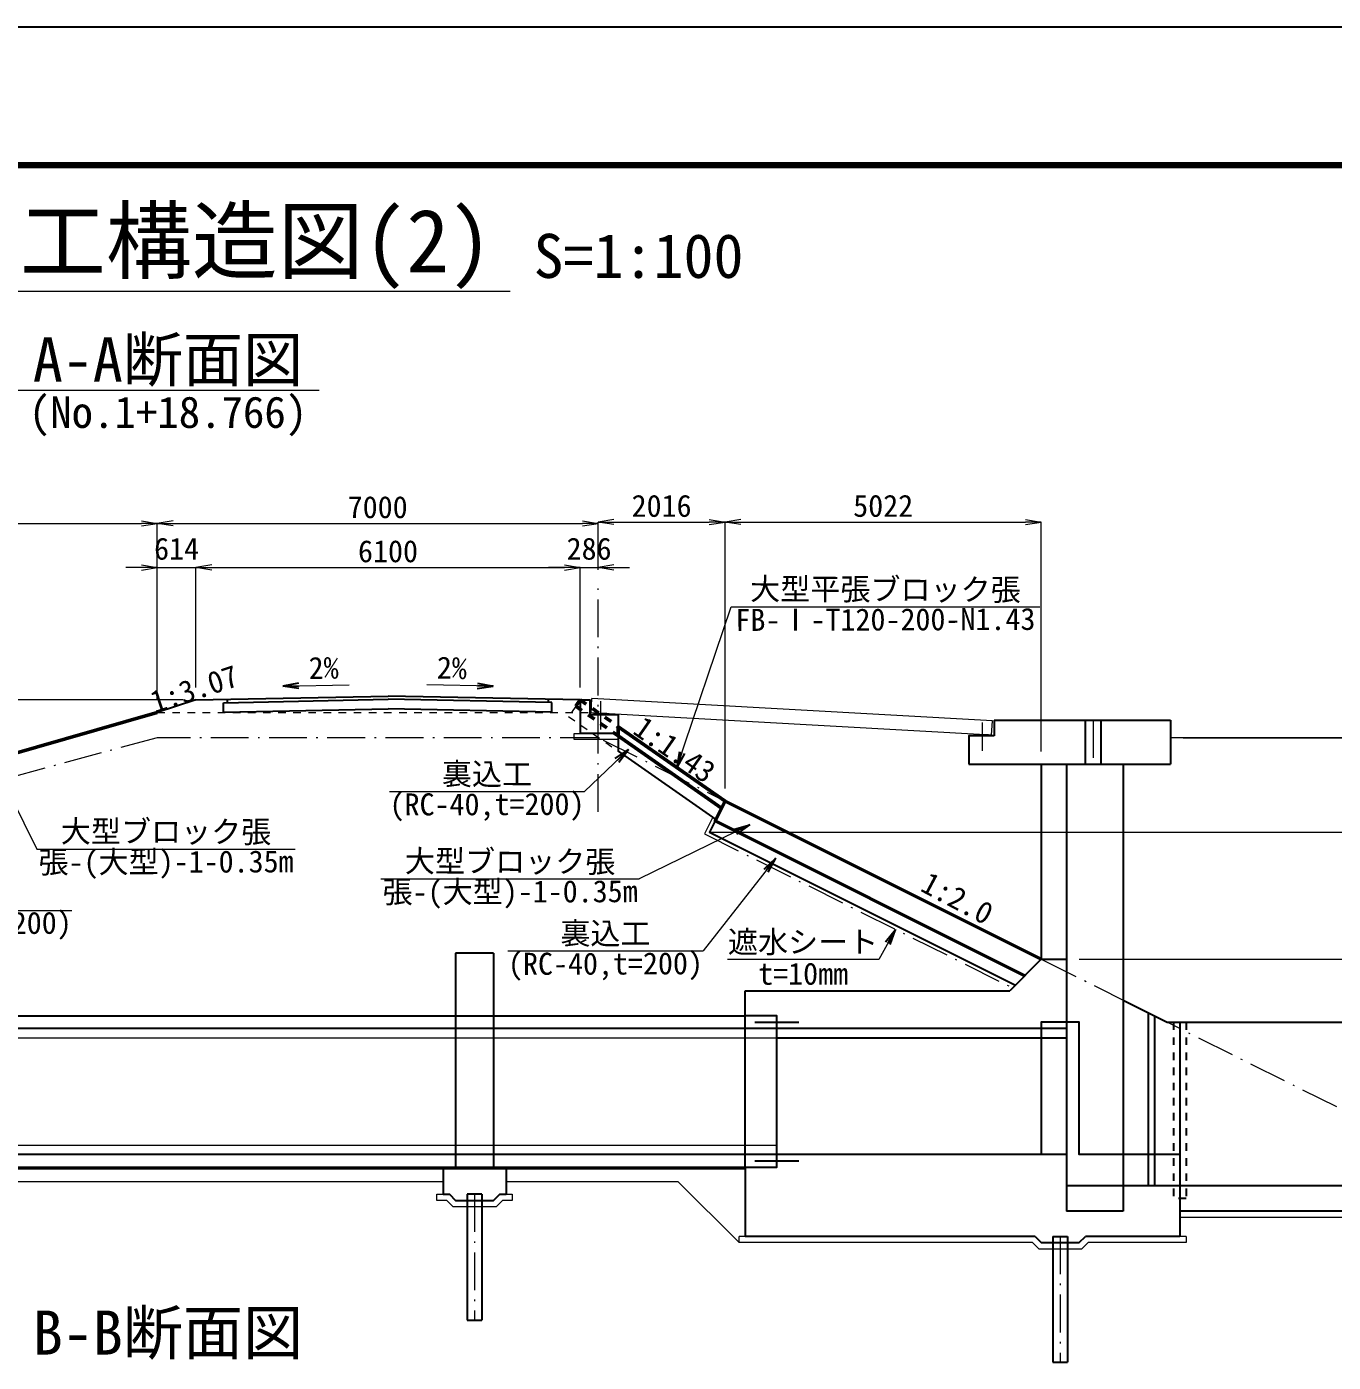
# Model space of a CAD drawing. Header units: millimetres. Extents: x 691041 to 859017, y -32657 to 158873.
# Drawn here: x 754909 to 775656, y 5531 to 26743 of the extents above; entities that cross this region are included whole.
import ezdxf
from ezdxf.enums import TextEntityAlignment as Align

# ---------------------------------------------------------------- set-up
doc = ezdxf.new("R2010")
doc.units = ezdxf.units.MM
doc.header["$LTSCALE"] = 100
doc.header["$PDSIZE"] = 300
doc.linetypes.add('SXF_一点短鎖線', pattern=[9.25, 6, -1.5, 0.25, -1.5])
doc.linetypes.add('SXF_跳び破線', pattern=[12, 6, -6])
doc.layers.get('Defpoints').update_dxf_attribs({"color": 153})
for name, color, linetype, lineweight in [('D-BMK', 2, 'SXF_一点短鎖線', 13), ('D-BYP-STR1', 2, 'Continuous', 13), ('D-BYP-STR2', 6, 'Continuous', 25), ('D-BYP-STR4', 6, 'Continuous', 25), ('D-BYP-STR6', 2, 'SXF_一点短鎖線', 13), ('D-BYP-STR7', 2, 'Continuous', 13), ('D-STR', 1, 'Continuous', 50), ('D-STR-DIM', 7, 'Continuous', 13), ('D-STR-HTXT', 7, 'Continuous', 13), ('D-STR-TXT', 7, 'Continuous', 13), ('D-TTL', 2, 'Continuous', 140), ('D-TTL-LINE', 7, 'Continuous', 13), ('D-TTL-TXT', 7, 'Continuous', 13)]:
    doc.layers.add(name, color=color, linetype=linetype, lineweight=lineweight)
doc.styles.add('MS ゴシック', font='MS Gothic.ttf')
doc.styles.add('ＭＳ ゴシック', font='MS Gothic.ttf')
doc.dimstyles.new('DIM-100-F', dxfattribs={"dimscale": 100, "dimtxt": 3.5, "dimasz": 2.5, "dimexe": 0, "dimexo": 2, "dimgap": 0.8, "dimtad": 1, "dimdec": 0, "dimzin": 0, "dimdsep": 46, "dimtxsty": 'MS ゴシック', "dimblk": 'OPEN', "dimcen": 0.1, "dimclrd": 256, "dimclre": 256, "dimclrt": 256, "dimaunit": 1, "dimadec": 4, "dimazin": 0, "dimtfac": 1, "dimtdec": 0, "dimtmove": 2, "dimatfit": 3, "dimldrblk": 'OPEN', "dimfxl": 1, "dimtolj": 1, "dimtzin": 0, "dimlwd": -1, "dimlwe": -1, "dimarcsym": 2})

# ---------------------------------------------------------------- blocks, each defined once
blk = doc.blocks.new('_Open')
at = {"color": 0, "linetype": 'ByBlock', "lineweight": -2}
for p, q in [((-1, 0.167), (0, 0)), ((-1, -0.167), (0, 0)), ((0, 0), (-1, 0))]:
    blk.add_line(p, q, dxfattribs=at)
blk = doc.blocks.new('*D167')
at = {"layer": 'D-STR-DIM', "ltscale": 0.2, "transparency": 16777216}
for p, q in [((756982, 16250), (756982, 18855)), ((757232, 18855), (763732, 18855)), ((763982, 18117), (763982, 18855))]:
    blk.add_line(p, q, dxfattribs=at)
at = {"layer": 'Defpoints', "color": 0, "ltscale": 0.2, "transparency": 16777216}
for p in [(763982, 18855), (763982, 17917), (756982, 16050)]:
    blk.add_point(p, dxfattribs=at)
at = {"layer": 'D-STR-DIM', "ltscale": 0.2, "transparency": 16777216, "xscale": 250, "yscale": 250, "zscale": 250, "rotation": 180}
blk.add_blockref('_Open', (756982, 18855), dxfattribs=at)
at = {"layer": 'D-STR-DIM', "ltscale": 0.2, "transparency": 16777216, "xscale": 250, "yscale": 250, "zscale": 250}
blk.add_blockref('_Open', (763982, 18855), dxfattribs=at)
at = {"layer": 'D-STR-DIM', "ltscale": 0.2, "transparency": 16777216, "insert": (760482, 19110), "char_height": 350, "attachment_point": 5, "style": 'MS ゴシック'}
blk.add_mtext('\\A1;7000', dxfattribs=at)
blk = doc.blocks.new('*D25')
at = {"layer": 'D-STR-DIM', "ltscale": 0.2, "transparency": 16777216}
for p, q in [((763982, 18117), (763982, 18876)), ((764232, 18876), (765748, 18876)), ((765998, 14642), (765998, 18876))]:
    blk.add_line(p, q, dxfattribs=at)
at = {"layer": 'Defpoints', "color": 0, "ltscale": 0.2, "transparency": 16777216}
for p in [(765998, 18876), (763982, 17917), (765998, 14442)]:
    blk.add_point(p, dxfattribs=at)
at = {"layer": 'D-STR-DIM', "ltscale": 0.2, "transparency": 16777216, "xscale": 250, "yscale": 250, "zscale": 250, "rotation": 180}
blk.add_blockref('_Open', (763982, 18876), dxfattribs=at)
at = {"layer": 'D-STR-DIM', "ltscale": 0.2, "transparency": 16777216, "xscale": 250, "yscale": 250, "zscale": 250}
blk.add_blockref('_Open', (765998, 18876), dxfattribs=at)
at = {"layer": 'D-STR-DIM', "ltscale": 0.2, "transparency": 16777216, "insert": (764990, 19131), "char_height": 350, "attachment_point": 5, "style": 'MS ゴシック'}
blk.add_mtext('\\A1;2016', dxfattribs=at)
blk = doc.blocks.new('*D26')
at = {"layer": 'D-STR-DIM', "ltscale": 0.2, "transparency": 16777216}
for p, q in [((765998, 14642), (765998, 18876)), ((766248, 18876), (770770, 18876)), ((771020, 15231), (771020, 18876))]:
    blk.add_line(p, q, dxfattribs=at)
at = {"layer": 'Defpoints', "color": 0, "ltscale": 0.2, "transparency": 16777216}
for p in [(771020, 18876), (771020, 15031), (765998, 14442)]:
    blk.add_point(p, dxfattribs=at)
at = {"layer": 'D-STR-DIM', "ltscale": 0.2, "transparency": 16777216, "xscale": 250, "yscale": 250, "zscale": 250, "rotation": 180}
blk.add_blockref('_Open', (765998, 18876), dxfattribs=at)
at = {"layer": 'D-STR-DIM', "ltscale": 0.2, "transparency": 16777216, "xscale": 250, "yscale": 250, "zscale": 250}
blk.add_blockref('_Open', (771020, 18876), dxfattribs=at)
at = {"layer": 'D-STR-DIM', "ltscale": 0.2, "transparency": 16777216, "insert": (768509, 19131), "char_height": 350, "attachment_point": 5, "style": 'MS ゴシック'}
blk.add_mtext('\\A1;5022', dxfattribs=at)
blk = doc.blocks.new('*D17')
at = {"layer": 'D-STR-DIM', "ltscale": 1500, "transparency": 16777216}
for p, q in [((756732, 18155), (756482, 18155)), ((756982, 16250), (756982, 18155)), ((756982, 18155), (757596, 18155)), ((757596, 16250), (757596, 18155)), ((757846, 18155), (758096, 18155))]:
    blk.add_line(p, q, dxfattribs=at)
at = {"layer": 'Defpoints', "color": 0, "ltscale": 1500, "transparency": 16777216}
for p in [(757596, 18155), (756982, 16050), (757596, 16050)]:
    blk.add_point(p, dxfattribs=at)
at = {"layer": 'D-STR-DIM', "ltscale": 1500, "transparency": 16777216, "xscale": 250, "yscale": 250, "zscale": 250}
blk.add_blockref('_Open', (756982, 18155), dxfattribs=at)
at = {"layer": 'D-STR-DIM', "ltscale": 1500, "transparency": 16777216, "xscale": 250, "yscale": 250, "zscale": 250, "rotation": 180}
blk.add_blockref('_Open', (757596, 18155), dxfattribs=at)
at = {"layer": 'D-STR-DIM', "ltscale": 1500, "transparency": 16777216, "insert": (757289, 18450), "char_height": 350, "attachment_point": 5, "style": 'MS ゴシック'}
blk.add_mtext('\\A1;614', dxfattribs=at)
blk = doc.blocks.new('*D18')
at = {"layer": 'D-STR-DIM', "ltscale": 1500, "transparency": 16777216}
for p, q in [((763446, 18155), (763196, 18155)), ((763696, 16250), (763696, 18155)), ((763696, 18155), (763982, 18155)), ((763982, 18117), (763982, 18155)), ((764232, 18155), (764482, 18155))]:
    blk.add_line(p, q, dxfattribs=at)
at = {"layer": 'Defpoints', "color": 0, "ltscale": 1500, "transparency": 16777216}
for p in [(763982, 18155), (763982, 17917), (763696, 16050)]:
    blk.add_point(p, dxfattribs=at)
at = {"layer": 'D-STR-DIM', "ltscale": 1500, "transparency": 16777216, "xscale": 250, "yscale": 250, "zscale": 250}
blk.add_blockref('_Open', (763696, 18155), dxfattribs=at)
at = {"layer": 'D-STR-DIM', "ltscale": 1500, "transparency": 16777216, "xscale": 250, "yscale": 250, "zscale": 250, "rotation": 180}
blk.add_blockref('_Open', (763982, 18155), dxfattribs=at)
at = {"layer": 'D-STR-DIM', "ltscale": 1500, "transparency": 16777216, "insert": (763839, 18450), "char_height": 350, "attachment_point": 5, "style": 'MS ゴシック'}
blk.add_mtext('\\A1;286', dxfattribs=at)
blk = doc.blocks.new('*D19')
at = {"layer": 'D-STR-DIM', "ltscale": 1500, "transparency": 16777216}
for p, q in [((757596, 16250), (757596, 18155)), ((757846, 18155), (763446, 18155)), ((763696, 16250), (763696, 18155))]:
    blk.add_line(p, q, dxfattribs=at)
at = {"layer": 'Defpoints', "color": 0, "ltscale": 1500, "transparency": 16777216}
for p in [(763696, 18155), (757596, 16050), (763696, 16050)]:
    blk.add_point(p, dxfattribs=at)
at = {"layer": 'D-STR-DIM', "ltscale": 1500, "transparency": 16777216, "xscale": 250, "yscale": 250, "zscale": 250, "rotation": 180}
blk.add_blockref('_Open', (757596, 18155), dxfattribs=at)
at = {"layer": 'D-STR-DIM', "ltscale": 1500, "transparency": 16777216, "xscale": 250, "yscale": 250, "zscale": 250}
blk.add_blockref('_Open', (763696, 18155), dxfattribs=at)
at = {"layer": 'D-STR-DIM', "ltscale": 1500, "transparency": 16777216, "insert": (760646, 18410), "char_height": 350, "attachment_point": 5, "style": 'MS ゴシック'}
blk.add_mtext('\\A1;6100', dxfattribs=at)
blk = doc.blocks.new('*D27')
at = {"layer": 'D-STR-DIM', "ltscale": 0.2, "transparency": 16777216}
for p, q in [((743220, 12131), (743220, 18855)), ((743470, 18855), (756732, 18855)), ((756982, 16050), (756982, 18855))]:
    blk.add_line(p, q, dxfattribs=at)
at = {"layer": 'Defpoints', "color": 0, "ltscale": 0.2, "transparency": 16777216}
for p in [(756982, 18855), (756982, 15850), (743220, 11931)]:
    blk.add_point(p, dxfattribs=at)
at = {"layer": 'D-STR-DIM', "ltscale": 0.2, "transparency": 16777216, "xscale": 250, "yscale": 250, "zscale": 250, "rotation": 180}
blk.add_blockref('_Open', (743220, 18855), dxfattribs=at)
at = {"layer": 'D-STR-DIM', "ltscale": 0.2, "transparency": 16777216, "xscale": 250, "yscale": 250, "zscale": 250}
blk.add_blockref('_Open', (756982, 18855), dxfattribs=at)
at = {"layer": 'D-STR-DIM', "ltscale": 0.2, "transparency": 16777216, "insert": (750101, 19110), "char_height": 350, "attachment_point": 5, "style": 'MS ゴシック'}
blk.add_mtext('\\A1;13762', dxfattribs=at)
blk = doc.blocks.new('*D38')
at = {"layer": 'D-STR-DIM', "transparency": 16777216}
for p, q in [((757396, 16050), (725649, 16050)), ((725649, 14881), (725649, 15800)), ((735868, 14631), (725649, 14631))]:
    blk.add_line(p, q, dxfattribs=at)
at = {"layer": 'Defpoints', "color": 0, "transparency": 16777216}
for p in [(725649, 16050), (757596, 16050), (736068, 14631)]:
    blk.add_point(p, dxfattribs=at)
at = {"layer": 'D-STR-DIM', "transparency": 16777216, "xscale": 250, "yscale": 250, "zscale": 250}
for p, rotation in [((725649, 16050), 90), ((725649, 14631), 270)]:
    blk.add_blockref('_Open', p, dxfattribs=dict(at, rotation=rotation))
at = {"layer": 'D-STR-DIM', "transparency": 16777216, "insert": (725394, 15340), "char_height": 350, "attachment_point": 5, "rotation": 90, "style": 'MS ゴシック'}
blk.add_mtext('\\A1;1419', dxfattribs=at)
blk = doc.blocks.new('*D39')
at = {"layer": 'D-STR-DIM', "ltscale": 0.2, "transparency": 16777216}
for p, q in [((773270, 15450), (781095, 15450)), ((781095, 15200), (781095, 14200)), ((779222, 13950), (781095, 13950))]:
    blk.add_line(p, q, dxfattribs=at)
at = {"layer": 'Defpoints', "color": 0, "ltscale": 0.2, "transparency": 16777216}
for p in [(773070, 15450), (779022, 13950), (781095, 13950)]:
    blk.add_point(p, dxfattribs=at)
at = {"layer": 'D-STR-DIM', "ltscale": 0.2, "transparency": 16777216, "xscale": 250, "yscale": 250, "zscale": 250}
for p, rotation in [((781095, 15450), 90), ((781095, 13950), 270)]:
    blk.add_blockref('_Open', p, dxfattribs=dict(at, rotation=rotation))
at = {"layer": 'D-STR-DIM', "ltscale": 0.2, "transparency": 16777216, "insert": (780840, 14700), "char_height": 350, "attachment_point": 5, "rotation": 90, "style": 'MS ゴシック'}
blk.add_mtext('\\A1;1500', dxfattribs=at)
blk = doc.blocks.new('*D41')
at = {"layer": 'D-STR-DIM', "transparency": 16777216}
for p, q in [((779222, 13950), (780395, 13950)), ((780395, 13700), (780395, 12181)), ((771620, 11931), (780395, 11931))]:
    blk.add_line(p, q, dxfattribs=at)
at = {"layer": 'Defpoints', "color": 0, "transparency": 16777216}
for p in [(779022, 13950), (771420, 11931), (780395, 11931)]:
    blk.add_point(p, dxfattribs=at)
at = {"layer": 'D-STR-DIM', "transparency": 16777216, "xscale": 250, "yscale": 250, "zscale": 250}
for p, rotation in [((780395, 13950), 90), ((780395, 11931), 270)]:
    blk.add_blockref('_Open', p, dxfattribs=dict(at, rotation=rotation))
at = {"layer": 'D-STR-DIM', "transparency": 16777216, "insert": (780140, 12940), "char_height": 350, "attachment_point": 5, "rotation": 90, "style": 'MS ゴシック'}
blk.add_mtext('\\A1;2019', dxfattribs=at)
blk = doc.blocks.new('*D42')
at = {"layer": 'D-STR-DIM', "transparency": 16777216}
for p, q in [((771620, 11931), (780395, 11931)), ((780395, 11681), (780395, 8581)), ((779220, 8331), (780395, 8331))]:
    blk.add_line(p, q, dxfattribs=at)
at = {"layer": 'Defpoints', "color": 0, "transparency": 16777216}
for p in [(771420, 11931), (779020, 8331), (780395, 8331)]:
    blk.add_point(p, dxfattribs=at)
at = {"layer": 'D-STR-DIM', "transparency": 16777216, "xscale": 250, "yscale": 250, "zscale": 250}
for p, rotation in [((780395, 11931), 90), ((780395, 8331), 270)]:
    blk.add_blockref('_Open', p, dxfattribs=dict(at, rotation=rotation))
at = {"layer": 'D-STR-DIM', "transparency": 16777216, "insert": (780140, 10131), "char_height": 350, "attachment_point": 5, "rotation": 90, "style": 'MS ゴシック'}
blk.add_mtext('\\A1;3600', dxfattribs=at)

msp = doc.modelspace()

# ---------------------------------------------------------------- linework, layer by layer
at = {"layer": 'D-BMK', "linetype": 'SXF_一点短鎖線'}
for p, q in [((763982.2, 14272.7), (763982.2, 17916.9)), ((771845.2, 15730.7), (771845.2, 15030.7)), ((762019.9, 8200.7), (762019.9, 6200.7)), ((771320.2, 7530.7), (771320.2, 5530.7))]:
    msp.add_line(p, q, dxfattribs=at)
at = {"layer": 'D-BYP-STR1', "linetype": 'Continuous', "lineweight": 25}
for p, q in [((758032.1, 16006.9), (760645.8, 16060.7)), ((758032.1, 15856.9), (758032.1, 16006.9)), ((758032.1, 15856.9), (760645.8, 15910.7)), ((758095.8, 16008.1), (758095.8, 16059.7)), ((763245.8, 16008.7), (760645.8, 16060.7)), ((763245.8, 15858.7), (760645.8, 15910.7)), ((763195.8, 16009.7), (763195.8, 16059.7)), ((763245.8, 15858.7), (763245.8, 16008.7))]:
    msp.add_line(p, q, dxfattribs=at)
at = {"layer": 'D-BYP-STR1'}
for p, q in [((763870.4, 15848.1), (763883, 16072.8)), ((770243, 15717), (763883, 16072.8)), ((770230.5, 15492.4), (763870.4, 15848.1)), ((770230.5, 15492.4), (770243, 15717))]:
    msp.add_line(p, q, dxfattribs=at)
at = {"layer": 'D-BYP-STR1', "ltscale": 1500}
for p, q in [((764020.2, 16029.7), (764020.2, 15579.7)), ((770080.7, 15690.7), (770080.7, 15240.7))]:
    msp.add_line(p, q, dxfattribs=at)
at = {"layer": 'D-BYP-STR1', "linetype": 'SXF_跳び破線', "ltscale": 0.2}
msp.add_line((756982.2, 15849.7), (763982.2, 15849.7), dxfattribs=at)
at = {"layer": 'D-BYP-STR1', "color": 2}
for p, q in [((766819.9, 10680.7), (743720.2, 10680.7)), ((743720.2, 8980.7), (766819.9, 8980.7))]:
    msp.add_line(p, q, dxfattribs=at)
at = {"layer": 'D-BYP-STR1', "ltscale": 1500}
for points in [[(763920.2, 15839.7), (764120.2, 15839.7), (764120.2, 15819.7), (763920.2, 15819.7), (763920.2, 15839.7)], [(769980.7, 15500.7), (770180.7, 15500.7), (770180.7, 15480.7), (769980.7, 15480.7), (769980.7, 15500.7)]]:
    msp.add_lwpolyline(points, dxfattribs=at)
at = {"layer": 'D-BYP-STR1', "linetype": 'SXF_一点短鎖線'}
msp.add_lwpolyline([(765806, 14191.2), (765671.8, 13922.9), (770582.7, 11467.4)], dxfattribs=at)
at = {"layer": 'D-BYP-STR2', "linetype": 'Continuous'}
for p, q in [((757595.8, 16049.7), (756982.2, 15849.7)), ((757595.8, 16049.7), (760645.8, 16110.7)), ((763695.8, 16049.7), (760645.8, 16110.7)), ((763695.8, 16049.7), (763700.2, 16049.7))]:
    msp.add_line(p, q, dxfattribs=at)
at = {"layer": 'D-BYP-STR4'}
for p, q in [((770270.2, 15730.7), (773070.2, 15730.7)), ((770270.2, 15730.7), (770270.2, 15480.7)), ((771720.2, 15030.7), (771720.2, 15730.7)), ((771970.2, 15030.7), (771970.2, 15730.7)), ((773070.2, 15730.7), (773070.2, 15030.7)), ((769870.2, 15030.7), (773070.2, 15030.7)), ((771020.2, 15030.7), (771020.2, 11930.7)), ((771420.2, 15030.7), (771420.2, 7930.7)), ((772320.2, 15030.7), (772320.2, 7930.7)), ((761719.9, 12030.7), (761719.9, 11030.7)), ((762319.9, 12030.7), (761719.9, 12030.7)), ((762319.9, 12030.7), (762319.9, 11030.7)), ((771020.2, 11930.7), (770520.2, 11430.7)), ((771020.2, 11930.7), (771420.2, 11930.7)), ((766319.9, 11030.7), (766319.9, 11430.7)), ((766319.9, 11430.7), (770520.2, 11430.7)), ((766319.9, 11230.7), (766319.9, 11330.7)), ((772320.2, 11280.7), (772320.2, 7930.7)), ((772320.2, 11280.7), (773020.2, 10930.7)), ((744220.2, 11030.7), (766319.9, 11030.7)), ((761719.9, 11030.7), (761719.9, 8600.7)), ((762319.9, 11030.7), (762319.9, 8600.7)), ((766319.9, 8630.7), (766319.9, 11030.7)), ((772720.2, 8330.7), (772720.2, 11080.7)), ((772820.2, 8330.7), (772820.2, 11030.7)), ((766819.9, 10830.7), (743720.2, 10830.7)), ((771420.2, 10830.7), (766819.9, 10830.7)), ((773020.2, 10930.7), (779020.2, 10930.7)), ((773220.2, 10930.7), (773220.2, 7530.7)), ((766819.9, 8830.7), (743720.2, 8830.7)), ((771420.2, 8830.7), (766819.9, 8830.7)), ((744220.2, 8630.7), (766319.9, 8630.7)), ((761519.9, 8600.7), (761519.9, 8200.7)), ((762519.9, 8600.7), (761519.9, 8600.7)), ((762519.9, 8600.7), (762519.9, 8200.7)), ((766319.9, 8630.7), (766319.9, 7530.7)), ((779020.2, 8330.7), (772320.2, 8330.7)), ((761904.9, 8200.7), (761904.9, 6200.7)), ((762134.9, 8200.7), (761904.9, 8200.7)), ((762134.9, 8200.7), (762134.9, 6200.7)), ((772320.2, 7930.7), (771420.2, 7930.7)), ((778320.2, 7930.7), (773220.2, 7930.7)), ((770920.2, 7530.7), (766319.9, 7530.7)), ((770920.2, 7530.7), (771020.2, 7430.7)), ((771020.2, 7430.7), (771620.2, 7430.7)), ((771205.2, 7530.7), (771205.2, 5530.7)), ((771205.2, 7530.7), (771435.2, 7530.7)), ((771435.2, 7530.7), (771435.2, 5530.7)), ((771620.2, 7430.7), (771720.2, 7530.7)), ((773220.2, 7530.7), (771720.2, 7530.7)), ((761904.9, 6200.7), (762134.9, 6200.7)), ((771205.2, 5530.7), (771435.2, 5530.7))]:
    msp.add_line(p, q, dxfattribs=at)
at = {"layer": 'D-BYP-STR4', "color": 2}
for p, q in [((766469.9, 10930.7), (767169.9, 10930.7)), ((766469.9, 8730.7), (767169.9, 8730.7))]:
    msp.add_line(p, q, dxfattribs=at)
at = {"layer": 'D-BYP-STR4', "linetype": 'SXF_跳び破線', "ltscale": 0.2}
for p, q in [((773120.2, 10930.7), (773120.2, 8130.7)), ((773320.2, 10930.7), (773320.2, 8130.7)), ((773320.2, 8130.7, -323860), (773120.2, 8130.7, -323860))]:
    msp.add_line(p, q, dxfattribs=at)
at = {"layer": 'D-BYP-STR4', "color": 6}
msp.add_line((771420.2, 10680.7), (766819.9, 10680.7), dxfattribs=at)
at = {"layer": 'D-BYP-STR4', "color": 6, "ltscale": 1500}
msp.add_line((772320.2, 8330.7), (771420.2, 8330.7), dxfattribs=at)
at = {"layer": 'D-BYP-STR4', "ltscale": 0.01}
msp.add_lwpolyline([(763850.2, 15819.7), (764300.2, 15819.7), (764300.2, 15519.7), (763700.2, 15519.7), (763700.2, 16049.7), (763850.2, 16049.7)], close=True, dxfattribs=at)
at = {"layer": 'D-BYP-STR4'}
for points in [[(770270.2, 15480.7), (769870.2, 15480.7), (769870.2, 15030.7)], [(766319.9, 8630.7), (766819.9, 8630.7), (766819.9, 11030.7), (766319.9, 11030.7)], [(766319.9, 8630.7), (766819.9, 8630.7), (766819.9, 11030.7), (766319.9, 11030.7)], [(773220.2, 8830.7), (771620.2, 8830.7), (771620.2, 10930.7), (771020.2, 10930.7), (771020.2, 8830.7)], [(761519.9, 8200.7), (761619.9, 8200.7), (761719.9, 8100.7), (762319.9, 8100.7), (762419.9, 8200.7), (762519.9, 8200.7)]]:
    msp.add_lwpolyline(points, dxfattribs=at)
at = {"layer": 'D-BYP-STR6', "linetype": 'SXF_一点短鎖線'}
msp.add_lwpolyline([(779020.2, 7930.7), (771222.2, 11829.7), (763982.2, 15449.7), (756982.2, 15449.7), (731011.9, 8430.7)], dxfattribs=at)
at = {"layer": 'D-BYP-STR7'}
for p, q in [((744220.2, 8600.7), (766319.9, 8600.7)), ((744590.2, 8400.7), (761519.9, 8400.7)), ((762519.9, 8400.7), (765249.9, 8400.7)), ((765249.9, 8400.7), (766219.9, 7430.7)), ((778278.8, 7830.7), (773220.2, 7830.7)), ((766319.9, 7530.7), (766219.9, 7530.7)), ((766219.9, 7430.7), (766219.9, 7530.7)), ((770878.8, 7430.7), (766219.9, 7430.7)), ((770878.8, 7430.7), (770978.8, 7330.7)), ((771661.6, 7330.7), (771761.6, 7430.7)), ((773320.2, 7430.7), (771761.6, 7430.7)), ((773320.2, 7530.7), (773220.2, 7530.7)), ((773320.2, 7530.7), (773320.2, 7430.7)), ((770978.8, 7330.7), (771661.6, 7330.7))]:
    msp.add_line(p, q, dxfattribs=at)
at = {"layer": 'D-BYP-STR7', "linetype": 'SXF_跳び破線', "ltscale": 0.2}
msp.add_lwpolyline([(763627.1, 15951.3), (763512.6, 15787.4), (764300.2, 15237.3)], dxfattribs=at)
at = {"layer": 'D-BYP-STR7', "ltscale": 0.01}
msp.add_lwpolyline([(764300.2, 15519.7), (764300.2, 15519.7), (764300.2, 15419.7), (763600.2, 15419.7), (763600.2, 15519.7), (763700.2, 15519.7)], dxfattribs=at)
at = {"layer": 'D-BYP-STR7', "linetype": 'Continuous', "lineweight": 25}
for points in [[(764300.2, 15481.3), (764300.2, 15237.3), (765853.7, 14152.4)], [(765841.8, 14128.6), (765752.3, 13949.7), (770609.6, 11521.1)]]:
    msp.add_lwpolyline(points, dxfattribs=at)
at = {"layer": 'D-BYP-STR7'}
msp.add_lwpolyline([(762519.9, 8200.7), (762619.9, 8200.7), (762619.9, 8100.7), (762461.3, 8100.7), (762361.3, 8000.7), (761678.5, 8000.7), (761578.5, 8100.7), (761419.9, 8100.7), (761419.9, 8200.7), (761519.9, 8200.7)], dxfattribs=at)
at = {"layer": 'D-STR', "linetype": 'SXF_跳び破線', "ltscale": 0.2}
msp.add_line((763695.8, 16049.7), (764295.8, 15630.7), dxfattribs=at)
at = {"layer": 'D-STR', "ltscale": 0.2}
msp.add_line((756982.2, 15849.7), (754566.6, 15159.6), dxfattribs=at)
at = {"layer": 'D-STR', "ltscale": 1500}
for p, q in [((764295.8, 15630.7), (765998.3, 14441.7)), ((765998.3, 14441.7), (771020.2, 11930.7))]:
    msp.add_line(p, q, dxfattribs=at)
at = {"layer": 'D-STR', "linetype": 'SXF_跳び破線', "ltscale": 0.2}
msp.add_lwpolyline([(763695.8, 16049.7), (763627.1, 15951.3), (764300.2, 15481.3)], dxfattribs=at)
at = {"layer": 'D-STR', "ltscale": 1500}
msp.add_lwpolyline([(764300.2, 15627.6), (764300.2, 15481.3), (765944.1, 14333.2)], dxfattribs=at)
at = {"layer": 'D-STR', "ltscale": 0.2}
msp.add_lwpolyline([(765998.3, 14441.7), (765841.8, 14128.6), (770758.6, 11670.2)], dxfattribs=at)
at = {"layer": 'D-STR-HTXT'}
for p, q in [((766093.9, 17528.9), (770993.8, 17528.9)), ((760667.4, 14594.7), (763767.4, 14594.7)), ((765752.3, 13949.7), (789621.1, 13949.7)), ((755070.4, 13680.3), (759170.3, 13680.3)), ((760534, 13206.9), (764633.9, 13206.9)), ((752525.6, 12706.4), (755625.6, 12706.4)), ((762547.9, 12063.3), (765647.9, 12063.3)), ((768437.7, 11927.4, -354000), (766037.7, 11927.4, -354000))]:
    msp.add_line(p, q, dxfattribs=at)
at = {"layer": 'D-STR-HTXT', "linetype": 'Continuous'}
msp.add_line((789621.1, 15449.7), (773070.2, 15449.7), dxfattribs=at)
at = {"layer": 'D-TTL'}
msp.add_line((717185.7, 24543), (797185.7, 24543), dxfattribs=at)
at = {"layer": 'D-TTL-LINE'}
for p, q in [((751852.4, 22543), (762585.7, 22543)), ((754752.4, 20971.2), (759552.4, 20971.2))]:
    msp.add_line(p, q, dxfattribs=at)
at = {"layer": 'Defpoints', "color": 1}
msp.add_line((715135.7, 26743), (799235.7, 26743), dxfattribs=at)

# ---------------------------------------------------------------- texts
at = {"layer": 'D-STR-TXT'}
for s, rotation, style, p in [('大型平張ブロック張', 359.80039, 'MS ゴシック', (768543.9, 17528.9)), ('FB-Ⅰ-T120-200-N1.43', 0.19961, 'MS ゴシック', (768545.5, 17049.1)), ('2%%%', 1.14576, 'ＭＳ ゴシック', (759629.9, 16281.4)), ('2%%%', 358.85424, 'ＭＳ ゴシック', (761654.6, 16281.5)), ('裏込工', 359.80039, 'MS ゴシック', (762217.4, 14594.7)), ('(RC-40,t=200)', 0.19961, 'MS ゴシック', (762219.1, 14114.9)), ('大型ブロック張', 359.80039, 'MS ゴシック', (757120.4, 13680.3)), ('張-(大型)-1-0.35m', 0.19961, 'MS ゴシック', (757122, 13200.5)), ('大型ブロック張', 359.80039, 'MS ゴシック', (762583.9, 13206.9)), ('張-(大型)-1-0.35m', 0.19961, 'MS ゴシック', (762585.6, 12727.1)), ('(RC-40,t=200)', 0.19961, 'MS ゴシック', (754077.2, 12226.6)), ('裏込工', 359.80039, 'MS ゴシック', (764097.9, 12063.3)), ('(RC-40,t=200)', 0.19961, 'MS ゴシック', (764099.6, 11583.5))]:
    msp.add_text(s, height=350, rotation=rotation, dxfattribs=dict(at, style=style)).set_placement(p, align=Align.BOTTOM_CENTER)
at = {"layer": 'D-STR-TXT', "style": 'ＭＳ ゴシック'}
for s, rotation, p in [('1:3.07', 18.05222, (756942.9, 15839.5)), ('1:1.43', 325.06938, (764513.3, 15528.6)), ('1:2.0', 332, (769079.7, 13026.8))]:
    msp.add_text(s, height=350, rotation=rotation, dxfattribs=at).set_placement(p)
at = {"layer": 'D-STR-TXT', "style": 'MS ゴシック'}
msp.add_text('遮水シート', height=350, dxfattribs=at).set_placement((767237.7, 11927.4, -354000), align=Align.BOTTOM_CENTER)
msp.add_text('t=10mm', height=350, dxfattribs=at).set_placement((767237.7, 11877.4, -354000), align=Align.TOP_CENTER)
at = {"layer": 'D-TTL-TXT', "style": 'MS ゴシック'}
for s, height, p in [('護岸工構造図(2)', 1000, (757185.7, 22543)), ('S=1:100', 700, (764623.8, 22543))]:
    msp.add_text(s, height=height, dxfattribs=at).set_placement(p, align=Align.BOTTOM_CENTER)
for s, height, p in [('A-A断面図', 700, (757152.4, 21807.3)), ('(No.1+18.766)', 500, (757152.4, 20871.2)), ('B-B断面図', 700, (757152.4, 6353))]:
    msp.add_text(s, height=height, dxfattribs=at).set_placement(p, align=Align.TOP_CENTER)

# ---------------------------------------------------------------- dimensions: what is measured, and where the dimension line sits
at = {"layer": 'D-STR-DIM', "ltscale": 0.2}
for base, p1, p2, angle, picture, middle in [((756982.2, 18855.4), (743220.2, 11930.7), (756982.2, 15849.7), 180, '*D27', (750101.2, 19110.4)), ((781094.8, 13949.7), (773070.2, 15449.7), (779021.8, 13949.7), 90, '*D39', (780839.8, 14699.7))]:
    dim = msp.add_linear_dim(base=base, p1=p1, p2=p2, angle=angle, dimstyle='DIM-100-F', dxfattribs=at)
    dim.commit()
    dim.dimension.update_dxf_attribs({"geometry": picture, "text_midpoint": middle})
for base, p1, p2, picture, middle in [((763982.2, 18855.4), (756982.2, 16049.7), (763982.2, 17916.9), '*D167', (760482.2, 19110.4)), ((765998.3, 18876.2), (763982.2, 17916.9), (765998.3, 14441.7), '*D25', (764990.2, 19131.2)), ((771020.2, 18876.2), (765998.3, 14441.7), (771020.2, 15030.7), '*D26', (768509.2, 19131.2))]:
    dim = msp.add_linear_dim(base=base, p1=p1, p2=p2, dimstyle='DIM-100-F', dxfattribs=at)
    dim.commit()
    dim.dimension.update_dxf_attribs({"geometry": picture, "text_midpoint": middle})
at = {"layer": 'D-STR-DIM', "ltscale": 1500}
for base, p1, p2, picture, middle in [((757595.8, 18155.4), (756982.2, 16049.7), (757595.8, 16049.7), '*D17', (757289, 18450.4)), ((763982.2, 18155.4), (763695.8, 16049.7), (763982.2, 17916.9), '*D18', (763839, 18450.4)), ((763695.8, 18155.4), (757595.8, 16049.7), (763695.8, 16049.7), '*D19', (760645.8, 18410.4))]:
    dim = msp.add_linear_dim(base=base, p1=p1, p2=p2, dimstyle='DIM-100-F', dxfattribs=at)
    dim.commit()
    dim.dimension.update_dxf_attribs({"geometry": picture, "text_midpoint": middle})
at = {"layer": 'D-STR-DIM'}
for base, p1, p2, picture, middle in [((725649.2, 16049.7), (736068.4, 14630.7), (757595.8, 16049.7), '*D38', (725394.2, 15340.2)), ((780394.8, 11930.7), (779021.8, 13949.7), (771420.2, 11930.7), '*D41', (780139.8, 12940.2)), ((780394.8, 8330.7), (771420.2, 11930.7), (779020.2, 8330.7), '*D42', (780139.8, 10130.7))]:
    dim = msp.add_linear_dim(base=base, p1=p1, p2=p2, angle=90, dimstyle='DIM-100-F', dxfattribs=at)
    dim.commit()
    dim.dimension.update_dxf_attribs({"geometry": picture, "text_midpoint": middle})

# ---------------------------------------------------------------- leaders
at = {"layer": 'D-STR-HTXT'}
for points in [[(765232.7, 14976.3), (766093.9, 17528.9)], [(764463.4, 15263.4), (763767.4, 14594.7)], [(754443.5, 14933.4), (755070.4, 13680.3)], [(766390.7, 14068.8), (764633.9, 13206.9)], [(766804.7, 13535.9), (765647.9, 12063.3)]]:
    msp.add_leader(points, dimstyle='DIM-100-F', dxfattribs=at)
at = {"layer": 'D-STR-HTXT', "ltscale": 1500}
for points in [[(758977, 16268.3), (760029.7, 16289.4)], [(762314.6, 16268.3), (761261.9, 16289.4)]]:
    msp.add_leader(points, dimstyle='DIM-100-F', override={"dimgap": 0.8, "dimtad": 0}, dxfattribs=at)
at = {"layer": 'D-STR-HTXT'}
msp.add_leader([(768705.6, 12406, -354000), (768437.7, 11927.4, -354000)], dimstyle='DIM-100-F', override={"dimgap": 0.8, "dimtad": 0}, dxfattribs=at)

doc.saveas('drawing.dxf')
